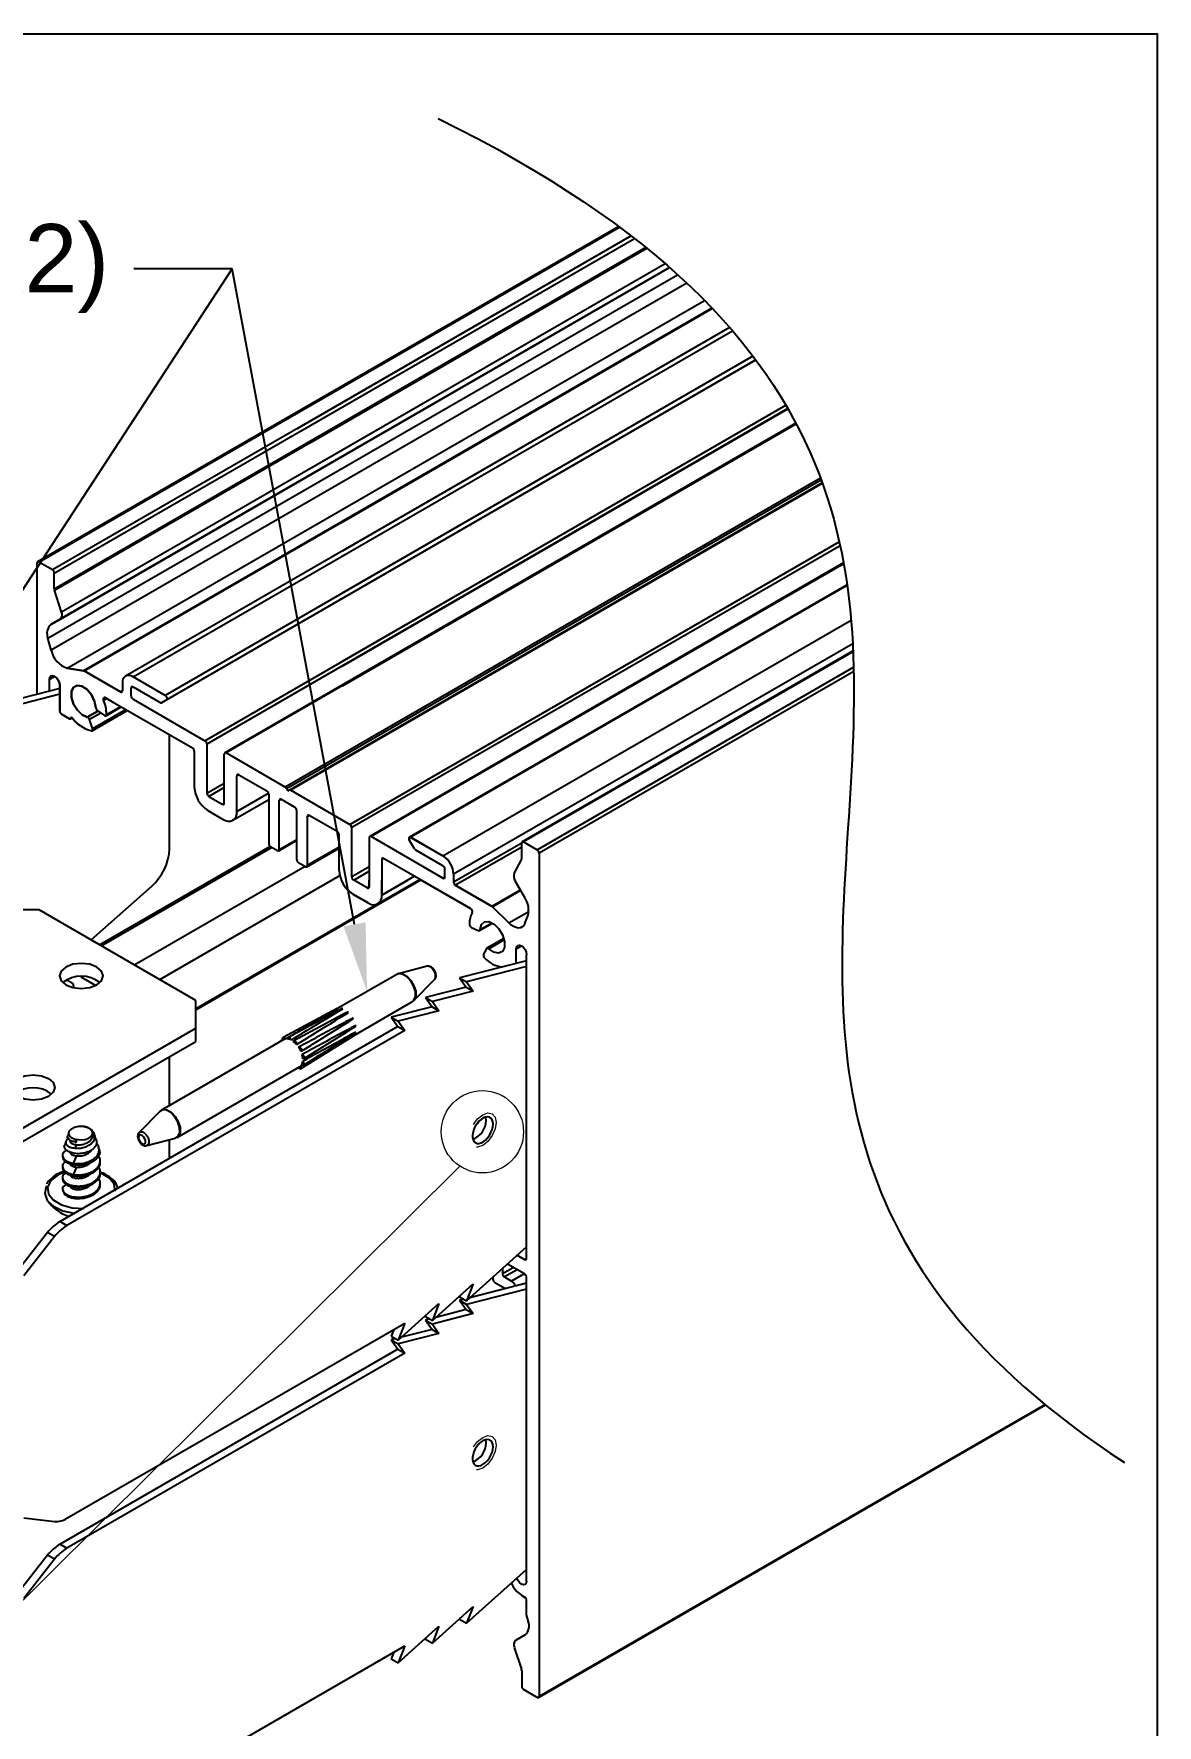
# Model space of a CAD drawing. Extents: x 0 to 12.5, y -10.1 to 0.
# Drawn here: x 8.39 to 12.5, y -6.19 to 0 of the extents above; entities that cross this region are included whole.
import ezdxf
from ezdxf import colors
from ezdxf.entities.mleader import LeaderData, LeaderLine
from ezdxf.math import Vec2, Vec3

# ---------------------------------------------------------------- set-up
doc = ezdxf.new("R2010")
doc.units = 0
doc.header["$LTSCALE"] = 0.5
doc.header["$MEASUREMENT"] = 0
doc.linetypes.add('HIDDEN', pattern=[0.375, 0.25, -0.125])
for name, color, linetype in [('Brackets', 181, 'CONTINUOUS'), ('Dimension', 10, 'CONTINUOUS'), ('FAB DWG', 221, 'CONTINUOUS'), ('Hardware', 242, 'CONTINUOUS'), ('Housing', 150, 'CONTINUOUS')]:
    doc.layers.add(name, color=color, linetype=linetype)
doc.layers.add('Text-Unprinted', color=131, linetype='CONTINUOUS', plot=False)
doc.styles.get("Standard").update_dxf_attribs({"font": 'arial.ttf'})

msp = doc.modelspace()

# ---------------------------------------------------------------- linework, layer by layer
at = {"layer": 'Brackets', "transparency": 16777216}
for p, q in [((8.4803, -2.3968), (8.2231, -2.4624)), ((8.4803, -2.4179), (8.2485, -2.477)), ((8.4047, -3.2069), (8.2279, -3.2069)), ((8.9792, -3.5385), (8.4047, -3.2069)), ((10.1893, -3.3933), (9.9443, -3.4557)), ((9.9443, -3.4557), (9.9697, -3.4704)), ((9.9443, -3.4557), (9.9683, -3.4899)), ((10.1893, -3.4144), (9.9697, -3.4704)), ((9.9683, -3.4899), (9.8193, -3.5279)), ((9.8193, -3.5279), (9.8447, -3.5425)), ((9.8193, -3.5279), (9.8433, -3.562)), ((9.9937, -3.5045), (9.8447, -3.5425)), ((9.9683, -3.4899), (9.9937, -3.5045)), ((9.9697, -3.4704), (9.9937, -3.5045)), ((8.9792, -3.6405), (8.9792, -3.5385)), ((9.8433, -3.562), (9.6943, -3.6)), ((9.8687, -3.5767), (9.7197, -3.6147)), ((9.8433, -3.562), (9.8687, -3.5767)), ((9.8447, -3.5425), (9.8687, -3.5767)), ((8.3317, -4.0142), (8.9792, -3.6405)), ((9.7183, -3.6342), (8.4814, -4.348)), ((9.7437, -3.6488), (8.5068, -4.3627)), ((8.9792, -3.6893), (8.9792, -3.6405)), ((9.6943, -3.6), (9.7197, -3.6147)), ((9.6943, -3.6), (9.7183, -3.6342)), ((9.7183, -3.6342), (9.7437, -3.6488)), ((9.7197, -3.6147), (9.7437, -3.6488)), ((8.2975, -4.0827), (8.9792, -3.6893)), ((8.8824, -3.9235), (8.8824, -3.7452)), ((8.8824, -4.1166), (8.8824, -4.0485)), ((8.4359, -4.3889), (8.323, -4.5324)), ((8.4613, -4.4035), (8.4359, -4.3889)), ((8.4814, -4.348), (8.5068, -4.3627)), ((8.4613, -4.4035), (8.3484, -4.547)), ((9.9697, -4.6382), (10.1893, -4.4407)), ((9.8447, -4.7103), (9.9937, -4.5764)), ((9.9937, -4.5764), (9.9697, -4.6382)), ((10.1893, -4.5743), (9.982, -4.6271)), ((9.946, -4.6193), (9.9443, -4.6235)), ((9.9443, -4.6235), (9.9697, -4.6382)), ((9.9602, -4.6327), (9.9443, -4.6367)), ((9.9443, -4.6367), (9.9697, -4.6514)), ((9.9443, -4.6367), (9.9683, -4.6709)), ((10.1893, -4.5954), (9.9697, -4.6514)), ((9.7197, -4.7825), (9.8687, -4.6485)), ((9.821, -4.6914), (9.8193, -4.6957)), ((9.8193, -4.6957), (9.8447, -4.7103)), ((9.8352, -4.7048), (9.8193, -4.7089)), ((9.8687, -4.6485), (9.8447, -4.7103)), ((9.9937, -4.6855), (9.8447, -4.7235)), ((9.9683, -4.6709), (9.857, -4.6993)), ((9.9683, -4.6709), (9.9937, -4.6855)), ((9.9697, -4.6514), (9.9937, -4.6855)), ((8.5068, -5.4345), (9.7437, -4.7206)), ((9.7037, -4.7437), (9.6943, -4.7678)), ((9.6943, -4.7678), (9.7197, -4.7825)), ((9.7437, -4.7206), (9.7197, -4.7825)), ((9.8687, -4.7577), (9.7197, -4.7957)), ((9.8433, -4.743), (9.732, -4.7714)), ((9.8193, -4.7089), (9.8447, -4.7235)), ((9.8193, -4.7089), (9.8433, -4.743)), ((9.8433, -4.743), (9.8687, -4.7577)), ((9.8447, -4.7235), (9.8687, -4.7577)), ((9.7183, -4.8152), (8.4814, -5.529)), ((9.7437, -4.8298), (8.5068, -5.5437)), ((9.7102, -4.777), (9.6943, -4.781)), ((9.6943, -4.781), (9.7197, -4.7957)), ((9.6943, -4.781), (9.7183, -4.8152)), ((9.7183, -4.8152), (9.7437, -4.8298)), ((9.7197, -4.7957), (9.7437, -4.8298)), ((8.3484, -5.433), (8.4613, -5.4462)), ((8.4359, -5.5699), (8.323, -5.7134)), ((8.4613, -5.5845), (8.4359, -5.5699)), ((8.4814, -5.529), (8.5068, -5.5437)), ((8.4613, -5.5845), (8.3484, -5.728)), ((9.9697, -5.8192), (10.1893, -5.6217)), ((9.8447, -5.8913), (9.9937, -5.7574)), ((9.9937, -5.7574), (9.9697, -5.8192)), ((9.946, -5.8003), (9.9443, -5.8045)), ((9.9443, -5.8045), (9.9697, -5.8192)), ((9.7197, -5.9635), (9.8687, -5.8295)), ((9.821, -5.8724), (9.8193, -5.8767)), ((9.8193, -5.8767), (9.8447, -5.8913)), ((9.8687, -5.8295), (9.8447, -5.8913)), ((8.5068, -6.6155), (9.7437, -5.9016)), ((9.7037, -5.9247), (9.6943, -5.9488)), ((9.7437, -5.9016), (9.7197, -5.9635)), ((9.6943, -5.9488), (9.7197, -5.9635))]:
    msp.add_line(p, q, dxfattribs=at)
at = {"layer": 'Brackets', "linetype": 'Continuous', "lineweight": 25, "transparency": 16777216}
for p, q in [((8.8824, -2.9841), (8.8824, -2.5663)), ((8.5956, -3.3171), (8.817, -3.1204))]:
    msp.add_line(p, q, dxfattribs=at)
at = {"layer": 'Brackets', "transparency": 16777216, "flags": 128}
for points in [[(8.5028, -3.4818), (8.5288, -3.4918), (8.5594, -3.4954), (8.59, -3.4918), (8.6159, -3.4818), (8.6333, -3.4669), (8.6394, -3.4492), (8.6333, -3.4315), (8.6159, -3.4165), (8.59, -3.4065), (8.5594, -3.403), (8.5288, -3.4065), (8.5028, -3.4165), (8.4855, -3.4315), (8.4794, -3.4492), (8.4855, -3.4669), (8.5028, -3.4818)], [(8.326, -3.8899), (8.3087, -3.875), (8.3026, -3.8573), (8.3087, -3.8396), (8.326, -3.8246), (8.352, -3.8146), (8.3826, -3.8111), (8.4132, -3.8146), (8.4392, -3.8246), (8.4565, -3.8396), (8.4626, -3.8573), (8.4565, -3.875), (8.4392, -3.8899), (8.4132, -3.8999), (8.3826, -3.9035), (8.352, -3.8999), (8.326, -3.8899)]]:
    msp.add_lwpolyline(points, dxfattribs=at)
at = {"layer": 'Brackets', "linetype": 'HIDDEN', "lineweight": 18, "transparency": 16777216, "flags": 128}
for points in [[(10.0779, -3.9856), (10.0742, -4.0093), (10.0636, -4.0337), (10.0478, -4.0551), (10.0291, -4.0701), (10.0104, -4.0766), (9.9946, -4.0735), (9.984, -4.0614), (9.9803, -4.0419), (9.984, -4.0182), (9.9946, -3.9939), (10.0104, -3.9725), (10.0291, -3.9574), (10.0478, -3.9509), (10.0636, -3.954), (10.0742, -3.9662), (10.0779, -3.9856)], [(10.0779, -5.1666), (10.0742, -5.1903), (10.0636, -5.2147), (10.0478, -5.2361), (10.0291, -5.2511), (10.0104, -5.2576), (9.9946, -5.2545), (9.984, -5.2424), (9.9803, -5.2229), (9.984, -5.1992), (9.9946, -5.1749), (10.0104, -5.1535), (10.0291, -5.1384), (10.0478, -5.1319), (10.0636, -5.135), (10.0742, -5.1472), (10.0779, -5.1666)]]:
    msp.add_lwpolyline(points, dxfattribs=at)
at = {"layer": 'Brackets', "linetype": 'Continuous', "lineweight": 25, "transparency": 16777216, "flags": 128}
for points in [[(10.0667, -3.992), (10.0659, -3.9832), (10.0633, -3.9758), (10.0591, -3.9702), (10.0535, -3.9666), (10.0467, -3.9652), (10.0392, -3.9661), (10.0311, -3.9692), (10.023, -3.9744), (10.0151, -3.9814), (10.008, -3.99), (10.0017, -3.9997), (9.9968, -4.01), (9.9934, -4.0205), (9.9916, -4.0307), (9.9916, -4.0401), (9.9934, -4.0483), (9.9968, -4.0548), (10.0017, -4.0595), (10.008, -4.062), (10.0151, -4.0622), (10.023, -4.0602), (10.0311, -4.056), (10.0392, -4.0499), (10.0467, -4.042), (10.0535, -4.0328), (10.0591, -4.0228), (10.0633, -4.0123), (10.0659, -4.0019), (10.0667, -3.992)], [(10.0413, -3.9774), (10.0405, -3.9686), (10.0398, -3.9659)], [(10.0667, -5.173), (10.0659, -5.1642), (10.0633, -5.1568), (10.0591, -5.1512), (10.0535, -5.1476), (10.0467, -5.1462), (10.0392, -5.1471), (10.0311, -5.1502), (10.023, -5.1554), (10.0151, -5.1624), (10.008, -5.171), (10.0017, -5.1807), (9.9968, -5.191), (9.9934, -5.2015), (9.9916, -5.2117), (9.9916, -5.2211), (9.9934, -5.2293), (9.9968, -5.2358), (10.0017, -5.2405), (10.008, -5.243), (10.0151, -5.2432), (10.023, -5.2412), (10.0311, -5.237), (10.0392, -5.2309), (10.0467, -5.223), (10.0535, -5.2138), (10.0591, -5.2038), (10.0633, -5.1933), (10.0659, -5.1829), (10.0667, -5.173)], [(10.0413, -5.1584), (10.0405, -5.1496), (10.0398, -5.1469)]]:
    msp.add_lwpolyline(points, dxfattribs=at)
at = {"layer": 'Brackets', "linetype": 'Continuous', "lineweight": 25, "transparency": 16777216}
for centre, radius, start, end in [((8.6878, -2.9745), 0.1949, 311.54649, 357.18795), ((9.9655, -3.9763), 0.0759, 291.24328, 359.17013), ((9.9655, -5.1573), 0.0759, 291.24328, 359.17013)]:
    msp.add_arc(centre, radius, start, end, dxfattribs=at)
at = {"layer": 'Brackets', "transparency": 16777216}
for centre, radius, start, end in [((8.5594, -3.5597), 0.1096, 51.72711, 128.27289), ((8.3826, -3.9678), 0.1096, 51.72711, 128.27289), ((8.5663, -4.4884), 0.164, 121.15721, 142.65422), ((8.5916, -4.503), 0.164, 121.15721, 142.65422), ((8.4662, -5.3708), 0.0756, 266.29085, 302.52045), ((8.5663, -5.6694), 0.164, 121.15721, 142.65422), ((8.5916, -5.684), 0.164, 121.15721, 142.65422)]:
    msp.add_arc(centre, radius, start, end, dxfattribs=at)
at = {"layer": 'Dimension', "lineweight": 20, "transparency": 16777216}
msp.add_line((9.9451, -4.1455), (7.4652, -6.6093), dxfattribs=at)
msp.add_circle((10.0278, -4.0196), 0.1506, dxfattribs=at)
at = {"layer": 'Dimension', "transparency": 16777216}
msp.add_open_spline([(9.8662, -0.3098), (11.4822, -1.1088), (11.3727, -2.8058), (11.2633, -4.5027), (12.3781, -5.2301)], degree=3, knots=[0, 0, 0, 0, 1, 1.886492, 1.886492, 1.886492, 1.886492], dxfattribs=at)
at = {"layer": 'Hardware', "transparency": 16777216}
for p, q in [((9.7139, -3.4436), (9.4973, -3.5687)), ((9.825, -3.4137), (9.7204, -3.441)), ((9.7769, -3.539), (9.8529, -3.462)), ((9.4962, -3.5684), (9.2982, -3.6744)), ((9.5145, -3.568), (9.3165, -3.6739)), ((9.5386, -3.6776), (9.7714, -3.5432)), ((9.7769, -3.539), (9.7742, -3.5413)), ((9.5146, -3.5919), (9.3372, -3.6868)), ((9.5292, -3.6549), (9.564, -3.6336)), ((9.3009, -3.682), (8.8525, -3.9408)), ((9.2971, -3.6828), (9.2871, -3.6882)), ((9.3071, -3.6797), (9.3156, -3.6747)), ((9.3612, -3.7891), (9.552, -3.6707)), ((9.3723, -3.7754), (9.5631, -3.6569)), ((9.3732, -3.752), (9.5297, -3.6549)), ((9.3686, -3.7753), (9.3615, -3.7794)), ((8.91, -4.0404), (9.3584, -3.7816)), ((8.847, -3.9451), (8.771, -4.022)), ((8.5142, -4.0202), (8.5096, -4.0341)), ((8.5662, -3.9988), (8.5777, -4.0033)), ((8.5027, -4.055), (8.4984, -4.0684)), ((8.5411, -4.0673), (8.5356, -4.0797)), ((8.5383, -4.0574), (8.5393, -4.049)), ((8.5383, -4.0574), (8.5411, -4.0571)), ((8.5393, -4.049), (8.5411, -4.0469)), ((8.5411, -4.0571), (8.5411, -4.0469)), ((8.6013, -4.0323), (8.6013, -4.0251)), ((8.6141, -4.0493), (8.6075, -4.0291)), ((8.6253, -4.0834), (8.6227, -4.0756)), ((8.7989, -4.0703), (8.9035, -4.043)), ((8.91, -4.0404), (8.9069, -4.0418)), ((8.4904, -4.1063), (8.4904, -4.1114)), ((8.4904, -4.1472), (8.4904, -4.1523)), ((8.5411, -4.1081), (8.5292, -4.1349)), ((8.5292, -4.1349), (8.5557, -4.1363)), ((8.6284, -4.1319), (8.6284, -4.1267)), ((8.4904, -4.188), (8.4904, -4.1931)), ((8.5411, -4.1489), (8.5292, -4.1758)), ((8.6284, -4.1727), (8.6284, -4.1676)), ((8.6284, -4.2135), (8.6284, -4.2084))]:
    msp.add_line(p, q, dxfattribs=at)
at = {"layer": 'Hardware', "transparency": 16777216, "flags": 128}
for points in [[(9.7338, -3.4425), (9.7193, -3.4415), (9.7139, -3.4436)], [(9.7714, -3.5432), (9.777, -3.5384), (9.7827, -3.5246), (9.7823, -3.5061), (9.7759, -3.4857), (9.7644, -3.4664), (9.7496, -3.4512), (9.7338, -3.4425)], [(9.7379, -3.4427), (9.7511, -3.4505), (9.7659, -3.4656), (9.7773, -3.4848), (9.7837, -3.5052), (9.784, -3.5236), (9.7783, -3.5374), (9.7769, -3.539)], [(9.8324, -3.4141), (9.8253, -3.4136), (9.825, -3.4137)], [(9.8529, -3.462), (9.8536, -3.4612), (9.8564, -3.4545), (9.8562, -3.4454), (9.8531, -3.4353), (9.8474, -3.4258), (9.8402, -3.4184), (9.8324, -3.4141)], [(9.2976, -3.6839), (9.2966, -3.6811), (9.2962, -3.6781), (9.2968, -3.6758), (9.2983, -3.6743), (9.3004, -3.6741), (9.3028, -3.675), (9.3051, -3.677), (9.3071, -3.6797)], [(9.3147, -3.6795), (9.3147, -3.6767), (9.3156, -3.6746), (9.3173, -3.6736), (9.3195, -3.6738), (9.322, -3.6751), (9.3242, -3.6774), (9.326, -3.6803), (9.3271, -3.6835)], [(9.3356, -3.6888), (9.3368, -3.6871), (9.3387, -3.6865), (9.3411, -3.6871), (9.3435, -3.6888), (9.3456, -3.6913), (9.3472, -3.6944), (9.3479, -3.6975), (9.3477, -3.7002)], [(9.3549, -3.7096), (9.357, -3.7094), (9.3594, -3.7104), (9.3618, -3.7125), (9.3637, -3.7153), (9.365, -3.7184), (9.3654, -3.7214), (9.3649, -3.7239), (9.3635, -3.7254)], [(9.3698, -3.7619), (9.3719, -3.7645), (9.3734, -3.7676), (9.3741, -3.7707), (9.3738, -3.7733), (9.3727, -3.7751), (9.3708, -3.7758), (9.3685, -3.7753), (9.366, -3.7737)], [(9.3674, -3.7364), (9.3699, -3.7378), (9.3721, -3.7401), (9.3739, -3.7431), (9.3748, -3.7462), (9.3749, -3.7491), (9.374, -3.7512), (9.3724, -3.7524), (9.3702, -3.7523)], [(9.3615, -3.7794), (9.3627, -3.7825), (9.363, -3.7855), (9.3624, -3.7879), (9.361, -3.7893), (9.3589, -3.7896), (9.3565, -3.7886), (9.3541, -3.7867), (9.3527, -3.7849)], [(8.8709, -3.9407), (8.8565, -3.9398), (8.847, -3.9451)], [(8.8525, -3.9408), (8.8579, -3.9387), (8.8724, -3.9396), (8.8883, -3.9484), (8.9031, -3.9635), (8.9145, -3.9828), (8.921, -4.0032), (8.9213, -4.0218), (8.9156, -4.0356), (8.91, -4.0404)], [(8.9035, -4.043), (8.9139, -4.0363), (8.9196, -4.0225), (8.9193, -4.0041), (8.9129, -3.9837), (8.9014, -3.9645), (8.8867, -3.9494), (8.8709, -3.9407)], [(8.5393, -4.049), (8.5262, -4.0435), (8.5172, -4.0357), (8.5134, -4.0265), (8.5154, -4.0172), (8.5229, -4.0089), (8.5349, -4.0026), (8.55, -3.9991), (8.5662, -3.9988)], [(8.5411, -4.0469), (8.5569, -4.0492), (8.5731, -4.048), (8.5872, -4.0432), (8.5971, -4.0357), (8.6012, -4.0265), (8.599, -4.0172), (8.5907, -4.009), (8.5777, -4.0033)], [(8.771, -4.022), (8.7757, -4.0194), (8.7828, -4.0199)], [(8.7828, -4.0199), (8.7906, -4.0242), (8.7979, -4.0316), (8.8035, -4.0411), (8.8066, -4.0511), (8.8068, -4.0602), (8.804, -4.067), (8.7989, -4.0703)], [(8.7788, -4.0317), (8.7741, -4.0314), (8.7706, -4.0336), (8.7688, -4.0381), (8.7689, -4.044), (8.7709, -4.0506), (8.7746, -4.0568), (8.7794, -4.0617), (8.7845, -4.0645), (8.7891, -4.0648), (8.7926, -4.0625), (8.7945, -4.0581), (8.7944, -4.0522), (8.7923, -4.0456), (8.7886, -4.0394), (8.7839, -4.0345), (8.7788, -4.0317)], [(8.4989, -4.1668), (8.4731, -4.1779), (8.4479, -4.198), (8.4361, -4.2219), (8.4392, -4.2467), (8.4567, -4.2694), (8.4867, -4.2872), (8.5254, -4.2981), (8.5683, -4.3006)], [(8.6827, -4.2366), (8.6796, -4.2118), (8.662, -4.1891), (8.632, -4.1713), (8.6284, -4.1698)], [(8.4324, -4.2182), (8.4311, -4.2206), (8.4258, -4.2459), (8.4349, -4.2707), (8.4576, -4.2925), (8.4912, -4.3089), (8.5323, -4.318), (8.5333, -4.3181)]]:
    msp.add_lwpolyline(points, dxfattribs=at)
at = {"layer": 'Hardware', "transparency": 16777216}
for centre, radius, start, end in [((9.7268, -3.4672), 0.0269, 65.65082, 111.36547), ((9.4965, -3.5695), 0.00109, 40.0763, 109.40269), ((9.5148, -3.5695), 0.00161, 20.31817, 99.2877), ((9.5352, -3.5829), 0.00209, 4.81, 88.76538), ((9.5522, -3.6061), 0.00257, 352.69122, 64.51526), ((9.5624, -3.6325), 0.00194, 325.42151, 54.30511), ((9.2889, -3.6914), 0.00362, 65.74515, 174.23723), ((9.3107, -3.6992), 0.0198, 100.50019, 119.86378), ((9.3095, -3.717), 0.0379, 62.37542, 82.20053), ((9.2881, -3.7515), 0.0786, 40.70951, 52.86588), ((9.2727, -3.7647), 0.0989, 23.38918, 33.8173), ((9.5514, -3.6699), 0.00103, 309.58707, 15.23911), ((9.562, -3.6559), 0.00151, 318.70113, 37.423), ((9.3373, -3.7579), 0.0328, 331.23381, 353.05339), ((9.2982, -3.7566), 0.0721, 3.42152, 16.30509), ((9.3487, -3.7648), 0.0194, 300.01942, 311.36327), ((8.5606, -4.033), 0.1034, 267.2857, 295.82725), ((8.5594, -4.1851), 0.151, 214.69539, 252.53712), ((8.5222, -4.2275), 0.0317, 178.37116, 242.45019)]:
    msp.add_arc(centre, radius, start, end, dxfattribs=at)
for points, knots in [([(9.8354, -3.4141), (9.8329, -3.4134), (9.8295, -3.4125), (9.8262, -3.4136), (9.8254, -3.4139)], [0, 0, 0, 0, 0.7511789, 1, 1, 1, 1]), ([(9.8528, -3.4616), (9.8533, -3.4612), (9.8556, -3.4595), (9.8576, -3.4543), (9.8587, -3.4467), (9.8571, -3.4374), (9.8524, -3.4277), (9.8454, -3.4194), (9.8393, -3.4155), (9.8359, -3.4143), (9.8354, -3.4141)], [0, 0, 0, 0, 0.035858, 0.156915, 0.290808, 0.451769, 0.626486, 0.802198, 0.972484, 1, 1, 1, 1]), ([(9.3227, -3.6706), (9.3375, -3.662), (9.3957, -3.6279), (9.4539, -3.594), (9.4974, -3.5688)], [0, 0, 0, 0, 0.25418, 1, 1, 1, 1]), ([(9.3271, -3.6835), (9.3308, -3.6812), (9.3507, -3.6692), (9.4138, -3.6309), (9.4731, -3.5951), (9.5163, -3.569)], [0, 0, 0, 0, 0.058989, 0.315059, 1, 1, 1, 1]), ([(9.3477, -3.7002), (9.3514, -3.6979), (9.3714, -3.6855), (9.4346, -3.6464), (9.494, -3.6096), (9.5373, -3.5828)], [0, 0, 0, 0, 0.058989, 0.315059, 1, 1, 1, 1]), ([(9.5352, -3.5809), (9.5347, -3.5811), (9.5309, -3.5832), (9.524, -3.5869), (9.5175, -3.5903), (9.5144, -3.592)], [0, 0, 0, 0, 0.071718, 0.552036, 1, 1, 1, 1]), ([(9.5533, -3.6038), (9.5528, -3.604), (9.549, -3.606), (9.532, -3.615), (9.4664, -3.65), (9.404, -3.6833), (9.3549, -3.7096)], [0, 0, 0, 0, 0.007458, 0.057409, 0.257212, 1, 1, 1, 1]), ([(9.3635, -3.7254), (9.3673, -3.723), (9.3874, -3.7106), (9.4512, -3.671), (9.5111, -3.6336), (9.5547, -3.6064)], [0, 0, 0, 0, 0.058989, 0.3150592, 1, 1, 1, 1]), ([(9.5635, -3.6309), (9.563, -3.6312), (9.5593, -3.6332), (9.5425, -3.6422), (9.4777, -3.677), (9.416, -3.7102), (9.3674, -3.7364)], [0, 0, 0, 0, 0.007458, 0.057409, 0.257212, 1, 1, 1, 1]), ([(9.5632, -3.655), (9.5627, -3.6553), (9.559, -3.6573), (9.5425, -3.6665), (9.4786, -3.7019), (9.4178, -3.7354), (9.3698, -3.7619)], [0, 0, 0, 0, 0.007458, 0.057409, 0.257212, 1, 1, 1, 1]), ([(9.5384, -3.6777), (9.5267, -3.6844), (9.4873, -3.7072), (9.4478, -3.7298), (9.42, -3.7458)], [0, 0, 0, 0, 0.296479, 1, 1, 1, 1]), ([(8.5356, -4.0797), (8.5412, -4.08), (8.5525, -4.0805), (8.5708, -4.0766), (8.5875, -4.0696), (8.6005, -4.0597), (8.6081, -4.0475), (8.6098, -4.0347), (8.6052, -4.0226), (8.5982, -4.0137), (8.5921, -4.0102), (8.5907, -4.0094)], [0, 0, 0, 0, 0.119838, 0.24375, 0.368513, 0.493067, 0.611994, 0.731076, 0.849958, 0.963263, 1, 1, 1, 1]), ([(8.587, -4.0072), (8.5853, -4.006), (8.5793, -4.0021), (8.5716, -4.0002), (8.5662, -3.9988)], [0, 0, 0, 0, 0.294246, 1, 1, 1, 1]), ([(8.7711, -4.0224), (8.7705, -4.0228), (8.7682, -4.0247), (8.7662, -4.03), (8.7652, -4.0376), (8.7669, -4.0469), (8.7716, -4.0566), (8.779, -4.0652), (8.7872, -4.07), (8.7943, -4.0715), (8.7977, -4.0703), (8.7987, -4.07)], [0, 0, 0, 0, 0.0335528, 0.1353676, 0.2485657, 0.3845644, 0.5315355, 0.6793768, 0.8370415, 0.9536269, 1, 1, 1, 1]), ([(8.5333, -4.0987), (8.5282, -4.0976), (8.517, -4.0952), (8.5044, -4.088), (8.4979, -4.0788), (8.4962, -4.0716), (8.4984, -4.0684), (8.4984, -4.0684)], [0, 0, 0, 0, 0.221429, 0.479853, 0.738877, 0.997324, 1, 1, 1, 1]), ([(8.5121, -4.0448), (8.512, -4.0449), (8.5073, -4.0468), (8.5031, -4.0527), (8.5011, -4.0615), (8.5068, -4.0701), (8.5183, -4.0767), (8.5297, -4.0787), (8.5356, -4.0797)], [0, 0, 0, 0, 0.005424, 0.205002, 0.405664, 0.605946, 0.797349, 1, 1, 1, 1]), ([(8.5383, -4.0574), (8.5331, -4.0563), (8.5231, -4.0543), (8.5133, -4.0481), (8.5083, -4.041), (8.5095, -4.0363), (8.51, -4.0342)], [0, 0, 0, 0, 0.2731399, 0.5321947, 0.7919879, 1, 1, 1, 1]), ([(8.5178, -4.0527), (8.5181, -4.0547), (8.5188, -4.0591), (8.5271, -4.0646), (8.5365, -4.0664), (8.5411, -4.0673)], [0, 0, 0, 0, 0.293943, 0.651856, 1, 1, 1, 1]), ([(8.614, -4.0493), (8.6148, -4.0533), (8.6164, -4.0616), (8.611, -4.0742), (8.6, -4.0854), (8.5839, -4.0938), (8.5649, -4.099), (8.5473, -4.1005), (8.5372, -4.0992), (8.5333, -4.0987)], [0, 0, 0, 0, 0.140818, 0.290005, 0.441509, 0.592877, 0.746367, 0.90275, 1, 1, 1, 1]), ([(8.5411, -4.0673), (8.5462, -4.0675), (8.5567, -4.068), (8.5734, -4.0637), (8.5881, -4.0565), (8.5977, -4.0462), (8.602, -4.0374), (8.6011, -4.0329), (8.6009, -4.0324)], [0, 0, 0, 0, 0.192669, 0.390743, 0.58047, 0.776708, 0.972946, 1, 1, 1, 1]), ([(8.5411, -4.1081), (8.5462, -4.1083), (8.5567, -4.1088), (8.5736, -4.1045), (8.5875, -4.0973), (8.5959, -4.0904), (8.5973, -4.0861), (8.5974, -4.0859)], [0, 0, 0, 0, 0.243729, 0.494298, 0.734306, 0.98255, 1, 1, 1, 1]), ([(8.5557, -4.1363), (8.5635, -4.135), (8.5791, -4.1324), (8.6, -4.1232), (8.6156, -4.1106), (8.6243, -4.0953), (8.6248, -4.0799), (8.621, -4.0684), (8.6155, -4.0633), (8.6147, -4.0625)], [0, 0, 0, 0, 0.1653344, 0.3306677, 0.4951001, 0.6538847, 0.813242, 0.9719327, 1, 1, 1, 1]), ([(8.6246, -4.0836), (8.6257, -4.0873), (8.6282, -4.0958), (8.6232, -4.1097), (8.6142, -4.1201), (8.6072, -4.125), (8.6056, -4.1261)], [0, 0, 0, 0, 0.24364, 0.56966, 0.901705, 1, 1, 1, 1]), ([(8.5051, -4.0872), (8.5023, -4.0887), (8.4936, -4.0933), (8.489, -4.1043), (8.4925, -4.1176), (8.5062, -4.1289), (8.5216, -4.1329), (8.5292, -4.1349)], [0, 0, 0, 0, 0.107373, 0.3328, 0.551056, 0.778501, 1, 1, 1, 1]), ([(8.503, -4.1293), (8.501, -4.1304), (8.4931, -4.1347), (8.4891, -4.1452), (8.4925, -4.1585), (8.5062, -4.1698), (8.5216, -4.1738), (8.5292, -4.1758)], [0, 0, 0, 0, 0.080462, 0.312686, 0.537521, 0.771823, 1, 1, 1, 1]), ([(8.491, -4.1114), (8.4915, -4.1151), (8.4926, -4.1233), (8.5063, -4.134), (8.5217, -4.138), (8.5292, -4.14)], [0, 0, 0, 0, 0.294199, 0.651774, 1, 1, 1, 1]), ([(8.5178, -4.0935), (8.5181, -4.0955), (8.5188, -4.1), (8.5271, -4.1054), (8.5365, -4.1072), (8.5411, -4.1081)], [0, 0, 0, 0, 0.2939432, 0.6518559, 1, 1, 1, 1]), ([(8.5178, -4.1344), (8.5181, -4.1364), (8.5188, -4.1408), (8.5271, -4.1463), (8.5365, -4.1481), (8.5411, -4.1489)], [0, 0, 0, 0, 0.293943, 0.651856, 1, 1, 1, 1]), ([(8.5292, -4.1758), (8.5378, -4.1767), (8.555, -4.1785), (8.5826, -4.1732), (8.6063, -4.1629), (8.6232, -4.1475), (8.6296, -4.1296), (8.6282, -4.1151), (8.6217, -4.1081), (8.62, -4.1063)], [0, 0, 0, 0, 0.156772, 0.317753, 0.472229, 0.631782, 0.791334, 0.945811, 1, 1, 1, 1]), ([(8.5292, -4.14), (8.5377, -4.1409), (8.5549, -4.1427), (8.5832, -4.1377), (8.5982, -4.1299), (8.6056, -4.1261)], [0, 0, 0, 0, 0.3286, 0.666022, 1, 1, 1, 1]), ([(8.5292, -4.1809), (8.5378, -4.1818), (8.555, -4.1836), (8.5825, -4.1783), (8.6065, -4.168), (8.6225, -4.1527), (8.6296, -4.1396), (8.628, -4.1327), (8.6278, -4.1319)], [0, 0, 0, 0, 0.192746, 0.390666, 0.580589, 0.776754, 0.972918, 1, 1, 1, 1]), ([(8.5411, -4.1489), (8.5463, -4.1492), (8.5568, -4.1497), (8.5733, -4.1453), (8.5864, -4.1394), (8.5911, -4.1339), (8.5929, -4.1318)], [0, 0, 0, 0, 0.277265, 0.56231, 0.835341, 1, 1, 1, 1]), ([(8.4503, -4.1906), (8.4439, -4.1955), (8.4361, -4.2014), (8.4334, -4.2091), (8.4329, -4.2105)], [0, 0, 0, 0, 0.818664, 1, 1, 1, 1]), ([(8.4963, -4.1658), (8.4936, -4.1664), (8.4782, -4.1701), (8.4615, -4.1787), (8.4524, -4.1884), (8.4503, -4.1906)], [0, 0, 0, 0, 0.139072, 0.803074, 1, 1, 1, 1]), ([(8.503, -4.1702), (8.501, -4.1713), (8.4931, -4.1755), (8.4891, -4.186), (8.4924, -4.1994), (8.5064, -4.2104), (8.5285, -4.2175), (8.5552, -4.2191), (8.5825, -4.2141), (8.6063, -4.2038), (8.6232, -4.1884), (8.6295, -4.1705), (8.6286, -4.1569), (8.6232, -4.1508), (8.6223, -4.1499)], [0, 0, 0, 0, 0.033301, 0.129411, 0.222464, 0.319434, 0.41387, 0.508305, 0.605275, 0.698328, 0.794438, 0.890549, 0.983601, 1, 1, 1, 1]), ([(8.4905, -4.2266), (8.491, -4.2311), (8.4919, -4.2401), (8.5065, -4.2512), (8.5284, -4.2583), (8.5552, -4.2599), (8.5825, -4.255), (8.6063, -4.2446), (8.6232, -4.2292), (8.6295, -4.2113), (8.6286, -4.1977), (8.6232, -4.1916), (8.6223, -4.1907)], [0, 0, 0, 0, 0.109878, 0.22089, 0.328999, 0.437109, 0.54812, 0.654647, 0.764674, 0.8747, 0.981227, 1, 1, 1, 1]), ([(8.491, -4.1522), (8.4915, -4.1559), (8.4926, -4.1641), (8.5063, -4.1749), (8.5217, -4.1789), (8.5292, -4.1809)], [0, 0, 0, 0, 0.294199, 0.651774, 1, 1, 1, 1]), ([(8.491, -4.1931), (8.4915, -4.1968), (8.4925, -4.205), (8.5066, -4.2154), (8.5284, -4.2226), (8.5553, -4.2242), (8.5825, -4.2192), (8.6066, -4.2088), (8.6225, -4.1935), (8.6296, -4.1804), (8.628, -4.1736), (8.6278, -4.1727)], [0, 0, 0, 0, 0.104822, 0.232224, 0.356295, 0.480367, 0.607769, 0.730023, 0.856295, 0.982567, 1, 1, 1, 1]), ([(8.5178, -4.1752), (8.5181, -4.1772), (8.5188, -4.1816), (8.5273, -4.1869), (8.5406, -4.1903), (8.5569, -4.1903), (8.5733, -4.1862), (8.5863, -4.1802), (8.5911, -4.1748), (8.5928, -4.1727)], [0, 0, 0, 0, 0.130513, 0.289429, 0.444007, 0.598585, 0.757501, 0.909719, 1, 1, 1, 1]), ([(8.6537, -4.18), (8.6503, -4.1775), (8.6438, -4.1726), (8.6346, -4.17), (8.6302, -4.1687)], [0, 0, 0, 0, 0.527863, 1, 1, 1, 1]), ([(8.6928, -4.226), (8.6917, -4.2213), (8.6869, -4.2085), (8.6745, -4.1921), (8.6595, -4.1834), (8.6537, -4.18)], [0.4870679, 0.4870679, 0.4870679, 0.4870679, 0.6192387, 0.8533748, 1, 1, 1, 1]), ([(8.4905, -4.2266), (8.4923, -4.2233), (8.4953, -4.2179), (8.5021, -4.2139), (8.5047, -4.2123)], [0, 0, 0, 0, 0.613018, 1, 1, 1, 1]), ([(8.5075, -4.2555), (8.5144, -4.2582), (8.5279, -4.2636), (8.5553, -4.265), (8.5824, -4.2601), (8.6066, -4.2497), (8.6225, -4.2344), (8.6296, -4.2212), (8.628, -4.2144), (8.6278, -4.2136)], [0, 0, 0, 0, 0.1644881, 0.3255294, 0.490894, 0.6495772, 0.8134749, 0.9773726, 1, 1, 1, 1]), ([(8.5178, -4.216), (8.5181, -4.218), (8.5188, -4.2225), (8.5273, -4.2278), (8.5406, -4.2312), (8.5569, -4.2312), (8.5733, -4.227), (8.5863, -4.2211), (8.5911, -4.2156), (8.5928, -4.2135)], [0, 0, 0, 0, 0.130513, 0.289429, 0.444007, 0.598585, 0.757501, 0.909719, 1, 1, 1, 1])]:
    msp.add_open_spline(points, degree=3, knots=knots, dxfattribs=at)
at = {"layer": 'Housing', "transparency": 16777216}
for p, q in [((10.5268, -0.7055), (8.3989, -1.9336)), ((8.4039, -1.9341), (10.5293, -0.7074)), ((10.5722, -0.7399), (8.4534, -1.9627)), ((10.5722, -0.7399), (9.3469, -1.447)), ((8.4604, -1.975), (10.5843, -0.7492)), ((10.6266, -0.7828), (8.4604, -2.033)), ((8.4611, -2.0368), (10.6297, -0.7853)), ((9.3647, -1.4531), (10.5843, -0.7492)), ((10.6266, -0.7828), (9.3945, -1.4939)), ((9.3945, -1.4981), (10.6297, -0.7853)), ((10.7131, -0.8556), (8.4479, -2.1629)), ((8.4832, -2.1425), (10.713, -0.8555)), ((10.6973, -0.8418), (8.4874, -2.1172)), ((10.6973, -0.8418), (9.3945, -1.5937)), ((9.3993, -1.6138), (10.713, -0.8555)), ((10.7131, -0.8556), (9.3993, -1.6138)), ((8.4372, -2.2124), (10.7426, -0.8819)), ((10.7767, -0.9133), (8.449, -2.2567)), ((8.508, -2.3225), (10.841, -0.976)), ((9.5138, -1.742), (10.841, -0.976)), ((10.8681, -1.0039), (8.5673, -2.3318)), ((8.5697, -2.3327), (10.8695, -1.0054)), ((10.8681, -1.0039), (9.5138, -1.7855)), ((9.5138, -1.7878), (10.8695, -1.0054)), ((10.9329, -1.075), (8.7211, -2.3515)), ((8.7486, -2.3542), (10.9436, -1.0874)), ((10.9329, -1.075), (9.5138, -1.894)), ((9.5138, -1.9126), (10.9436, -1.0874)), ((11.0286, -1.1934), (8.8532, -2.449)), ((11.0182, -1.1797), (8.8659, -2.4219)), ((8.8709, -2.4388), (11.0286, -1.1934)), ((11.0182, -1.1797), (9.5138, -2.048)), ((9.5138, -2.0677), (11.0286, -1.1934)), ((9.012, -2.588), (11.1391, -1.36)), ((11.1392, -1.3602), (9.5138, -2.2983)), ((11.1462, -1.3722), (9.0191, -2.6002)), ((9.5138, -2.3146), (11.1463, -1.3724)), ((11.1755, -1.4254), (9.0848, -2.6324)), ((11.1769, -1.428), (9.0898, -2.6329)), ((11.1756, -1.4256), (9.5138, -2.3847)), ((9.515, -2.3874), (11.177, -1.4282)), ((11.2657, -1.6266), (9.306, -2.7577)), ((9.311, -2.7629), (11.2682, -1.6334)), ((9.316, -2.7716), (11.2716, -1.6429)), ((11.2726, -1.6457), (9.326, -2.7692)), ((9.5422, -2.8941), (11.3344, -1.8597)), ((11.3375, -1.8742), (9.5494, -2.9062)), ((8.3968, -1.9382), (8.3968, -2.4181)), ((8.4534, -1.9627), (8.4039, -1.9341)), ((8.4604, -2.033), (8.4604, -1.975)), ((11.35, -1.9371), (9.6151, -2.9386)), ((11.3505, -1.9402), (9.62, -2.9389)), ((8.4874, -2.1172), (8.4611, -2.0368)), ((11.3628, -2.0167), (9.7612, -2.9411)), ((11.3633, -2.0198), (9.7662, -2.9416)), ((8.4479, -2.1629), (8.4832, -2.1425)), ((9.8835, -3.0092), (11.3775, -2.147)), ((8.449, -2.2567), (8.4372, -2.2124)), ((11.3834, -2.2334), (9.9224, -3.0766)), ((11.3847, -2.2591), (10.1737, -2.958)), ((11.3848, -2.2624), (10.1787, -2.9585)), ((8.4428, -2.3632), (8.4616, -2.3524)), ((8.4615, -2.3524), (8.4428, -2.3632)), ((8.508, -2.3224), (8.5673, -2.3318)), ((8.5673, -2.3318), (8.508, -2.3225)), ((8.7026, -2.4094), (8.5697, -2.3327)), ((8.5697, -2.3327), (8.7026, -2.4094)), ((10.2282, -2.987), (11.3867, -2.3184)), ((11.3871, -2.3345), (10.2353, -2.9993)), ((8.4428, -2.4064), (8.4428, -2.3632)), ((8.4803, -2.4788), (8.4803, -2.3849)), ((8.4803, -2.3849), (8.4803, -2.4788)), ((8.7097, -2.4053), (8.7026, -2.4094)), ((8.7026, -2.4094), (8.7097, -2.4053)), ((8.7097, -2.3767), (8.7097, -2.4053)), ((8.7097, -2.3767), (8.7097, -2.4053)), ((8.7415, -2.3951), (8.7486, -2.391)), ((8.7486, -2.391), (8.7415, -2.3951)), ((8.7415, -2.4124), (8.7415, -2.3951)), ((8.7415, -2.4237), (8.7415, -2.3951)), ((8.8659, -2.4219), (8.7486, -2.3542)), ((8.7486, -2.391), (8.8482, -2.4485)), ((8.6001, -2.543), (8.7211, -2.4731)), ((8.6412, -2.4392), (8.6517, -2.4331)), ((8.6517, -2.4331), (8.6412, -2.4392)), ((8.6787, -2.4487), (8.6474, -2.4306)), ((8.6474, -2.4306), (8.966, -2.6145)), ((8.6498, -2.4967), (8.7058, -2.4643)), ((8.6518, -2.492), (8.7028, -2.4626)), ((8.7486, -2.4359), (9.012, -2.588)), ((8.8532, -2.449), (8.8709, -2.4388)), ((8.4874, -2.491), (8.5157, -2.5074)), ((8.5157, -2.5074), (8.4874, -2.4911)), ((8.5207, -2.5079), (8.5263, -2.5046)), ((8.5207, -2.5079), (8.5263, -2.5047)), ((8.5228, -2.5033), (8.5228, -2.5001)), ((8.5228, -2.5002), (8.5228, -2.5033)), ((8.5244, -2.5023), (8.5228, -2.5033)), ((8.5228, -2.5033), (8.5244, -2.5023)), ((8.5811, -2.5016), (8.6198, -2.4792)), ((8.6198, -2.4793), (8.5811, -2.5016)), ((8.6311, -2.4869), (8.5896, -2.5108)), ((8.6001, -2.543), (8.5896, -2.5108)), ((8.5987, -2.5514), (8.7277, -2.4769)), ((8.6193, -2.4789), (8.6441, -2.4958)), ((8.6225, -2.4811), (8.6193, -2.479)), ((9.0191, -2.6002), (9.0191, -2.7799)), ((9.0191, -2.6002), (9.0191, -2.7799)), ((8.9731, -2.6268), (8.9731, -2.7574)), ((8.9731, -2.6268), (8.9731, -2.7574)), ((9.0827, -2.8166), (9.0827, -2.637)), ((9.0827, -2.8166), (9.0827, -2.637)), ((9.306, -2.7577), (9.0898, -2.6329)), ((9.1357, -2.7125), (9.1287, -2.7166)), ((9.1357, -2.7125), (9.1287, -2.7166)), ((9.1287, -2.8472), (9.1287, -2.7166)), ((9.1287, -2.8472), (9.1287, -2.7166)), ((9.1287, -2.8472), (9.1287, -2.7166)), ((9.1357, -2.7125), (9.2383, -2.7717)), ((9.1357, -2.7125), (9.2383, -2.7717)), ((9.0191, -2.7799), (9.0827, -2.7431)), ((9.0191, -2.7799), (9.0827, -2.7431)), ((9.0827, -2.7594), (9.0261, -2.7921)), ((9.0827, -2.7594), (9.0261, -2.7921)), ((9.1287, -2.8472), (9.2447, -2.7802)), ((9.1287, -2.8472), (9.2447, -2.7802)), ((9.1287, -2.8472), (9.2447, -2.7802)), ((9.2453, -2.7839), (9.2453, -2.9636)), ((9.311, -2.763), (9.316, -2.7717)), ((9.321, -2.7688), (9.316, -2.7717)), ((9.326, -2.7693), (9.5423, -2.8941)), ((9.0226, -2.8431), (9.0792, -2.8758)), ((9.0261, -2.7921), (9.0756, -2.8207)), ((9.0756, -2.8207), (9.0827, -2.8166)), ((9.1142, -2.8793), (9.2453, -2.8035)), ((9.1142, -2.8793), (9.2453, -2.8035)), ((9.2913, -2.8023), (9.2842, -2.8064)), ((9.2842, -2.986), (9.2842, -2.8064)), ((9.2913, -2.8023), (9.3408, -2.8309)), ((9.3479, -3.0227), (9.3479, -2.8431)), ((9.3867, -2.8656), (9.3938, -2.8615)), ((9.3867, -2.8656), (9.3867, -3.0452)), ((9.4963, -2.9207), (9.3938, -2.8615)), ((9.5494, -3.086), (9.5494, -2.9064)), ((9.2821, -2.9906), (9.3479, -2.9526)), ((9.2842, -2.986), (9.3479, -2.9493)), ((9.5034, -3.0636), (9.5034, -2.9329)), ((9.613, -2.9431), (9.613, -3.1227)), ((9.8835, -3.0911), (9.6201, -2.939)), ((9.7789, -2.9832), (9.7612, -2.9526)), ((9.7789, -2.9834), (9.7612, -2.9528)), ((9.7662, -2.9416), (9.8835, -3.0092)), ((9.7662, -2.9417), (9.8835, -3.0094)), ((9.9224, -3.1052), (10.1717, -2.9613)), ((10.1716, -3.0206), (10.1716, -2.9626)), ((10.1787, -2.9585), (10.2282, -2.987)), ((9.2508, -2.9747), (8.6266, -3.3349)), ((9.2579, -2.979), (8.6339, -3.3392)), ((9.2524, -2.9758), (9.2771, -2.9901)), ((9.2524, -2.9758), (9.2771, -2.9901)), ((9.3847, -3.0498), (9.5034, -2.9812)), ((9.5034, -2.9778), (9.3867, -3.0452)), ((9.659, -3.0227), (9.6661, -3.0186)), ((9.659, -3.0227), (9.659, -3.1534)), ((9.9847, -3.2026), (9.6661, -3.0186)), ((9.8835, -3.046), (9.7839, -2.9885)), ((9.8835, -3.0462), (9.7839, -2.9887)), ((10.1716, -2.9777), (9.9295, -3.1174)), ((10.1446, -3.0737), (10.171, -3.0237)), ((10.2353, -2.9993), (10.2353, -6.0862)), ((9.379, -3.0489), (8.755, -3.409)), ((8.8469, -3.4621), (9.5058, -3.0818)), ((9.8, -3.0958), (8.9792, -3.5695)), ((9.3797, -3.0493), (9.3549, -3.035)), ((9.613, -3.0493), (9.5494, -3.086)), ((9.5565, -3.0983), (9.613, -3.0656)), ((9.6445, -3.1854), (9.7997, -3.0958)), ((9.7792, -3.084), (9.659, -3.1534)), ((9.7976, -3.0944), (9.9847, -3.2024)), ((9.8609, -3.0779), (9.8835, -3.0909)), ((9.8835, -3.0909), (9.8906, -3.0868)), ((9.8906, -3.087), (9.8835, -3.0911)), ((9.8906, -3.0868), (9.8906, -3.0582)), ((9.8906, -3.087), (9.8906, -3.0584)), ((9.9224, -3.0766), (9.9224, -3.1052)), ((9.9224, -3.0768), (9.9224, -3.1054)), ((8.9792, -3.5729), (9.8029, -3.0975)), ((9.5529, -3.1492), (9.6095, -3.1818)), ((9.6095, -3.1819), (9.5529, -3.1493)), ((9.606, -3.1268), (9.5565, -3.0983)), ((9.613, -3.1227), (9.606, -3.1268)), ((9.613, -3.1226), (9.613, -3.098)), ((9.659, -3.1532), (9.659, -3.098)), ((9.659, -3.1532), (9.7547, -3.098)), ((9.9295, -3.1174), (10.0624, -3.1941)), ((10.0624, -3.1943), (9.9295, -3.1176)), ((10.0624, -3.1941), (10.1664, -3.1341)), ((10.1678, -3.1366), (10.0648, -3.196)), ((10.1842, -3.1649), (10.1489, -3.1038)), ((10.0648, -3.196), (10.1241, -3.2552)), ((10.1241, -3.2552), (10.1976, -3.2128)), ((9.9879, -3.2713), (10.0127, -3.2832)), ((10.0171, -3.2833), (10.0649, -3.2558)), ((10.0192, -3.2791), (10.0622, -3.2543)), ((10.183, -3.2575), (10.1949, -3.2268)), ((10.1062, -3.3119), (10.0439, -3.3479)), ((10.1076, -3.3172), (10.051, -3.3499)), ((10.1517, -3.3496), (10.1705, -3.3387)), ((10.0425, -3.3494), (10.0319, -3.3694)), ((10.1517, -3.4028), (10.1517, -3.3496)), ((10.1893, -4.4832), (10.1893, -3.3713)), ((8.5065, -3.4634), (8.5236, -3.4732)), ((8.5574, -3.4519), (8.6125, -3.4837)), ((8.5307, -3.4855), (8.5307, -3.4923)), ((10.1014, -4.539), (10.1406, -4.5163)), ((10.1014, -4.5198), (10.1014, -4.539)), ((10.1822, -4.5403), (10.1191, -4.5039)), ((10.155, -4.4715), (10.1822, -4.4873)), ((10.1822, -4.4873), (10.1893, -4.4832)), ((10.066, -4.5516), (10.066, -4.5594)), ((10.0731, -4.5716), (10.1119, -4.594)), ((10.1548, -4.5245), (10.1084, -4.5512)), ((10.1084, -4.5512), (10.1341, -4.566)), ((10.1804, -4.5393), (10.1341, -4.566)), ((10.1893, -5.6645), (10.1893, -4.5526)), ((10.2332, -6.0908), (12.0893, -5.0196)), ((10.2353, -6.0862), (12.0868, -5.0176)), ((10.1717, -5.7169), (10.1822, -5.7229)), ((10.1893, -5.7898), (10.1893, -5.7352)), ((10.1897, -5.7928), (10.1949, -5.812)), ((10.1842, -5.8615), (10.1489, -5.8819)), ((10.1446, -5.9072), (10.171, -5.9876)), ((10.1716, -5.9914), (10.1716, -6.0495)), ((10.2282, -6.0903), (10.1787, -6.0617))]:
    msp.add_line(p, q, dxfattribs=at)
at = {"layer": 'Housing', "transparency": 16777216, "flags": 128}
for points in [[(8.4803, -2.3849), (8.4789, -2.3758), (8.4748, -2.3664), (8.4687, -2.3582), (8.4615, -2.3524), (8.4544, -2.3499), (8.4483, -2.3511), (8.4442, -2.3558), (8.4428, -2.3632)], [(8.4428, -2.3632), (8.4442, -2.3557), (8.4483, -2.351), (8.4544, -2.3499), (8.4615, -2.3524), (8.4687, -2.3582), (8.4748, -2.3664), (8.4789, -2.3758), (8.4803, -2.3849)], [(8.6129, -2.4675), (8.6082, -2.444), (8.5967, -2.4205), (8.5803, -2.401), (8.5617, -2.3887), (8.5442, -2.3857), (8.5306, -2.3926), (8.5233, -2.4081), (8.5235, -2.4297), (8.5311, -2.4536), (8.5449, -2.476), (8.5626, -2.4929), (8.5811, -2.5016)], [(8.5811, -2.5016), (8.5626, -2.4929), (8.5449, -2.476), (8.5311, -2.4536), (8.5235, -2.4296), (8.5233, -2.4081), (8.5306, -2.3925), (8.5442, -2.3857), (8.5617, -2.3887), (8.5803, -2.401), (8.5967, -2.4205), (8.6082, -2.444), (8.6129, -2.4675)], [(8.6474, -2.4306), (8.6456, -2.4298), (8.6439, -2.4296), (8.6424, -2.4301), (8.6413, -2.4311), (8.6406, -2.4326), (8.6403, -2.4346), (8.6406, -2.4368), (8.6412, -2.4392)], [(8.6412, -2.4392), (8.6406, -2.4368), (8.6403, -2.4346), (8.6406, -2.4326), (8.6413, -2.4311), (8.6424, -2.4301), (8.6439, -2.4296), (8.6456, -2.4298), (8.6474, -2.4306)], [(8.8659, -2.4219), (8.8679, -2.4235), (8.8698, -2.4256), (8.8713, -2.4281), (8.8724, -2.4307), (8.8729, -2.4334), (8.8728, -2.4357), (8.8721, -2.4375), (8.8709, -2.4388)], [(8.6441, -2.4958), (8.6456, -2.4966), (8.647, -2.497), (8.6484, -2.4971), (8.6496, -2.4968), (8.6505, -2.4961), (8.6512, -2.495), (8.6517, -2.4936), (8.6518, -2.492)], [(8.5961, -2.5518), (8.5974, -2.5518), (8.5986, -2.5514), (8.5995, -2.5507), (8.6002, -2.5496), (8.6007, -2.5482), (8.6008, -2.5466), (8.6006, -2.5448), (8.6001, -2.543)], [(9.7662, -2.9416), (9.7642, -2.9407), (9.7623, -2.9407), (9.7607, -2.9414), (9.7597, -2.9428), (9.7592, -2.9449), (9.7593, -2.9473), (9.76, -2.95), (9.7612, -2.9526)], [(9.7612, -2.9528), (9.76, -2.9501), (9.7593, -2.9475), (9.7592, -2.945), (9.7597, -2.943), (9.7607, -2.9415), (9.7623, -2.9408), (9.7642, -2.9409), (9.7662, -2.9417)], [(10.0192, -3.2791), (10.0239, -3.2611), (10.0354, -3.2509), (10.0518, -3.2503), (10.0704, -3.2594), (10.0879, -3.2767), (10.1015, -3.2992), (10.1088, -3.3231), (10.1086, -3.3445), (10.1009, -3.3597), (10.0871, -3.3661), (10.0695, -3.3626), (10.051, -3.3499)], [(10.183, -3.2575), (10.1791, -3.2646), (10.1737, -3.2698), (10.167, -3.2729), (10.1593, -3.2737), (10.1508, -3.2723), (10.1418, -3.2686), (10.1328, -3.2628), (10.1241, -3.2552)], [(10.1517, -3.3496), (10.1532, -3.3421), (10.1572, -3.3374), (10.1633, -3.3362), (10.1705, -3.3387), (10.1777, -3.3445), (10.1838, -3.3527), (10.1879, -3.3621), (10.1893, -3.3713)], [(10.051, -3.3499), (10.0497, -3.3489), (10.0485, -3.3481), (10.0472, -3.3476), (10.046, -3.3474), (10.0449, -3.3475), (10.0439, -3.3478), (10.0431, -3.3485), (10.0425, -3.3494)], [(10.1893, -5.6645), (10.1879, -5.672), (10.1838, -5.6767), (10.1777, -5.6778), (10.1705, -5.6754), (10.1633, -5.6696), (10.1572, -5.6613), (10.1537, -5.6537)]]:
    msp.add_lwpolyline(points, dxfattribs=at)
at = {"layer": 'Housing', "transparency": 16777216}
for centre, radius, start, end in [((8.4011, -1.9375), 0.00437, 50.81497, 189.22027), ((8.4451, -1.9757), 0.0154, 2.60229, 57.39771), ((8.4729, -2.0328), 0.0125, 180.82988, 198.7794), ((8.4765, -2.195), 0.043, 131.71121, 203.92514), ((8.4687, -2.1271), 0.0211, 313.26253, 27.72774), ((8.5359, -2.2381), 0.0889, 192.09498, 251.64534), ((8.536, -2.2381), 0.0889, 192.09872, 251.63772), ((8.5661, -2.3388), 0.0071, 59.05139, 79.98687), ((8.5661, -2.3388), 0.00711, 59.04537, 79.97603), ((8.7334, -2.3729), 0.024, 50.81497, 189.22027), ((8.7334, -2.3729), 0.024, 50.79671, 189.21404), ((8.7054, -2.406), 0.00437, 230.81497, 9.22027), ((8.7054, -2.406), 0.00437, 230.79671, 9.21404), ((8.7458, -2.3944), 0.00437, 50.81497, 189.22027), ((8.7458, -2.3944), 0.00437, 50.79671, 189.21404), ((8.6285, -2.4663), 0.0157, 184.53827, 234.17185), ((8.6285, -2.4662), 0.0157, 184.54114, 234.16913), ((8.4777, -2.5012), 0.1749, 11.68065, 20.78346), ((8.4977, -2.4954), 0.1541, 1.25732, 21.41138), ((8.7569, -2.423), 0.0154, 182.60548, 237.39452), ((8.8511, -2.4444), 0.00503, 234.38895, 294.3297), ((8.4957, -2.4781), 0.0154, 182.60229, 237.39771), ((8.4957, -2.4781), 0.0154, 182.60548, 237.39452), ((8.5184, -2.504), 0.00437, 230.81497, 9.22027), ((8.5184, -2.504), 0.00437, 230.79671, 9.21404), ((8.6278, -2.4289), 0.1269, 214.15377, 255.5396), ((8.6642, -2.3927), 0.1777, 217.21508, 228.2583), ((8.579, -2.5099), 0.00855, 51.83319, 75.75169), ((8.5763, -2.5145), 0.0137, 15.36306, 69.7786), ((9.0037, -2.6009), 0.0154, 2.60548, 57.39452), ((8.9577, -2.6275), 0.0154, 2.60548, 57.39452), ((9.087, -2.6363), 0.00437, 50.79671, 189.21404), ((9.133, -2.7159), 0.00437, 50.79671, 189.21404), ((9.133, -2.7159), 0.00437, 50.79671, 189.21404), ((9.0806, -2.7525), 0.1076, 182.60548, 237.39452), ((9.0344, -2.7792), 0.0154, 182.60548, 237.39452), ((9.23, -2.7846), 0.0154, 2.60548, 57.39452), ((9.23, -2.7846), 0.0154, 2.60548, 57.39452), ((9.2984, -2.77), 0.0144, 28.85561, 58.04533), ((9.3231, -2.7734), 0.00503, 54.38183, 114.31395), ((9.0784, -2.8173), 0.00437, 230.79671, 9.21404), ((9.0985, -2.8521), 0.0306, 230.79671, 9.21404), ((9.0985, -2.8521), 0.0306, 230.79671, 9.21404), ((9.2885, -2.8057), 0.00437, 50.79671, 189.21404), ((9.3325, -2.8438), 0.0154, 2.60548, 57.39452), ((9.3911, -2.8649), 0.00437, 50.79671, 189.21404), ((9.534, -2.9071), 0.0154, 2.60548, 57.39452), ((9.2607, -2.9629), 0.0154, 182.60548, 237.39452), ((9.4881, -2.9336), 0.0154, 2.60548, 57.39452), ((9.6173, -2.9424), 0.00437, 50.79671, 189.21404), ((10.1759, -2.9619), 0.00437, 50.81497, 189.22027), ((9.2799, -2.9867), 0.00437, 230.79671, 9.21404), ((9.3632, -3.022), 0.0154, 182.60548, 237.39452), ((9.6633, -3.022), 0.00437, 50.79671, 189.21404), ((9.7915, -2.9763), 0.0144, 208.85488, 238.05058), ((9.7915, -2.9764), 0.0144, 208.85561, 238.04533), ((9.838, -3.0804), 0.0845, 2.60229, 57.39771), ((9.8379, -3.0806), 0.0845, 2.60548, 57.39452), ((10.165, -3.0208), 0.0066, 334.06886, 1.56749), ((10.2199, -3), 0.0154, 2.60229, 57.39771), ((9.3824, -3.0459), 0.00437, 230.79671, 9.21404), ((9.6109, -3.0587), 0.1076, 182.60548, 237.39452), ((9.5647, -3.0853), 0.0154, 182.60548, 237.39452), ((9.8752, -3.0589), 0.0154, 2.60229, 57.39771), ((9.8752, -3.0591), 0.0154, 2.60548, 57.39452), ((9.8862, -3.0875), 0.00437, 230.81497, 9.22027), ((9.8862, -3.0877), 0.00437, 230.79671, 9.21404), ((10.1766, -3.0846), 0.0338, 161.22546, 214.7489), ((9.6108, -3.0588), 0.1073, 201.42464, 237.34935), ((9.6087, -3.1234), 0.00437, 230.79671, 9.21404), ((9.6288, -3.1581), 0.0306, 230.81497, 9.22027), ((9.6288, -3.1583), 0.0306, 230.79671, 9.21404), ((9.9377, -3.1045), 0.0154, 182.60229, 237.39771), ((9.9377, -3.1047), 0.0154, 182.60548, 237.39452), ((10.054, -3.2562), 0.0738, 148.83845, 181.93235), ((9.9782, -3.214), 0.0133, 341.98291, 60.98662), ((9.9782, -3.2142), 0.0133, 341.98515, 60.9859), ((10.0563, -3.2044), 0.0119, 44.59937, 59.43617), ((10.0563, -3.2046), 0.0119, 44.59695, 59.43024), ((10.1198, -3.2079), 0.0774, 345.88677, 33.72251), ((9.9954, -3.2582), 0.0151, 182.1419, 240.59404), ((10.015, -3.2796), 0.00422, 237.73245, 6.16974), ((10.0446, -3.3729), 0.0131, 164.25068, 229.01642), ((10.1071, -3.3229), 0.093, 220.1366, 266.45957), ((8.5154, -3.4862), 0.0154, 2.60229, 57.39771), ((10.185, -4.4839), 0.00437, 230.81497, 9.22027), ((10.0814, -4.5587), 0.0154, 182.60229, 237.39771), ((10.1167, -4.5383), 0.0154, 182.60229, 237.39771), ((10.1131, -4.5985), 0.0387, 21.27239, 57.16224), ((10.174, -4.5533), 0.0154, 2.60229, 57.39771), ((10.2245, -5.6339), 0.0983, 202.62426, 237.54808), ((10.174, -5.7359), 0.0154, 2.60229, 57.39771), ((10.1556, -5.8295), 0.043, 311.71121, 23.92514), ((10.2012, -5.7897), 0.0119, 180.57195, 195.40241), ((10.1634, -5.8973), 0.0211, 133.26253, 207.72774), ((10.1592, -5.9916), 0.0125, 0.82988, 18.7794), ((10.187, -6.0488), 0.0154, 182.60229, 237.39771), ((10.231, -6.0869), 0.00437, 230.81497, 9.22027)]:
    msp.add_arc(centre, radius, start, end, dxfattribs=at)
at = {"layer": 'Text-Unprinted', "transparency": 16777216}
msp.add_lwpolyline([(0, 0), (12.4982, 0), (12.4982, -10.0847), (0, -10.0847)], close=True, dxfattribs=at)

# ---------------------------------------------------------------- leaders
at = {"layer": 'FAB DWG', "transparency": 16777216}
ml = msp.add_multileader_mtext('Standard', dxfattribs=at)
ml.set_content('PN00014 (x2)', color=256)
ml.set_leader_properties()
ml.build(insert=Vec2(0, 0))
ml.multileader.update_dxf_attribs({"text_right_attachment_type": 2, "dogleg_length": 0.36, "arrow_head_size": 0.25})
ctx = ml.context
ctx.base_point, ctx.char_height, ctx.arrow_head_size, ctx.landing_gap_size, ctx.plane_origin = Vec3(6.4562, -0.8581), 0.25, 0.25, 0.09, Vec3(8.1415, -3.1093)
ctx.right_attachment, ctx.text_align_type = 2, 2
notes = []
notes.append((ctx, [(0, (1, 1, 0), (9.1115, -0.8603), (-1, 0), 0.36, [(0, [(7.8566, -2.7827)], 0, [])])]))
ctx.mtext.insert, ctx.mtext.alignment, ctx.mtext.flow_direction = Vec3(8.6615, -0.6964), 3, 5
ml = msp.add_multileader_mtext('Standard', dxfattribs=at)
ml.set_content('PN00014 (x2)', color=256)
ml.set_leader_properties()
ml.build(insert=Vec2(0, 0))
ml.multileader.update_dxf_attribs({"text_right_attachment_type": 2, "dogleg_length": 0.36, "arrow_head_size": 0.25})
ctx = ml.context
ctx.base_point, ctx.char_height, ctx.arrow_head_size, ctx.landing_gap_size, ctx.plane_origin = Vec3(6.4562, -0.8581), 0.25, 0.25, 0.09, Vec3(8.1415, -3.1093)
ctx.right_attachment, ctx.text_align_type = 2, 2
notes.append((ctx, [(0, (1, 1, 0), (9.1115, -0.8603), (-1, 0), 0.36, [(0, [(9.6056, -3.5062)], 0, [])])]))
ctx.mtext.insert, ctx.mtext.alignment, ctx.mtext.flow_direction = Vec3(8.6615, -0.6964), 3, 5
for ctx, leaders in notes:
    for number, flags, end, landing, length, lines in leaders:
        leader = LeaderData()
        leader.index, (leader.has_last_leader_line, leader.has_dogleg_vector, leader.attachment_direction) = number, flags
        leader.last_leader_point, leader.dogleg_vector, leader.dogleg_length = Vec3(end), Vec3(landing), length
        for number, points, colour, breaks in lines:
            line = LeaderLine()
            line.index, line.vertices, line.color, line.breaks = number, Vec3.list(points), colors.encode_raw_color(colour), breaks
            leader.lines.append(line)
        ctx.leaders.append(leader)

doc.saveas('drawing.dxf')
